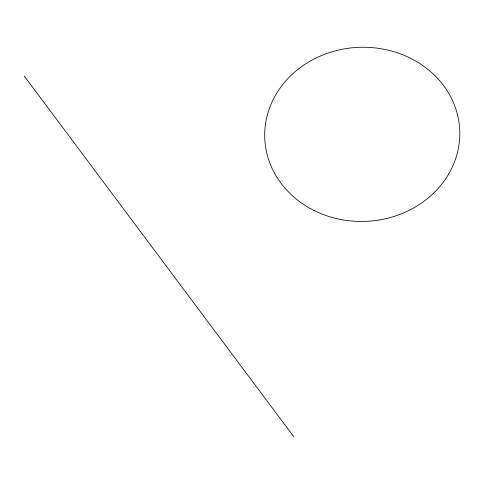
<?xml version="1.0" encoding="UTF-8"?>
<svg xmlns="http://www.w3.org/2000/svg" width="484" height="484" viewBox="0 0 484 484"><rect width="100%" height="100%" fill="white"/><g stroke="black" fill="none" stroke-linecap="round" stroke-linejoin="round"><path stroke-width="0.73" d="M24.2 75.994L293.8 436.743M314.025 210.467A97.568 87.09 -2.3 0 0 459.8 132.985A97.568 87.09 -2.3 0 0 312.912 59.611A97.568 87.09 -2.3 0 0 314.025 210.467"/></g></svg>
